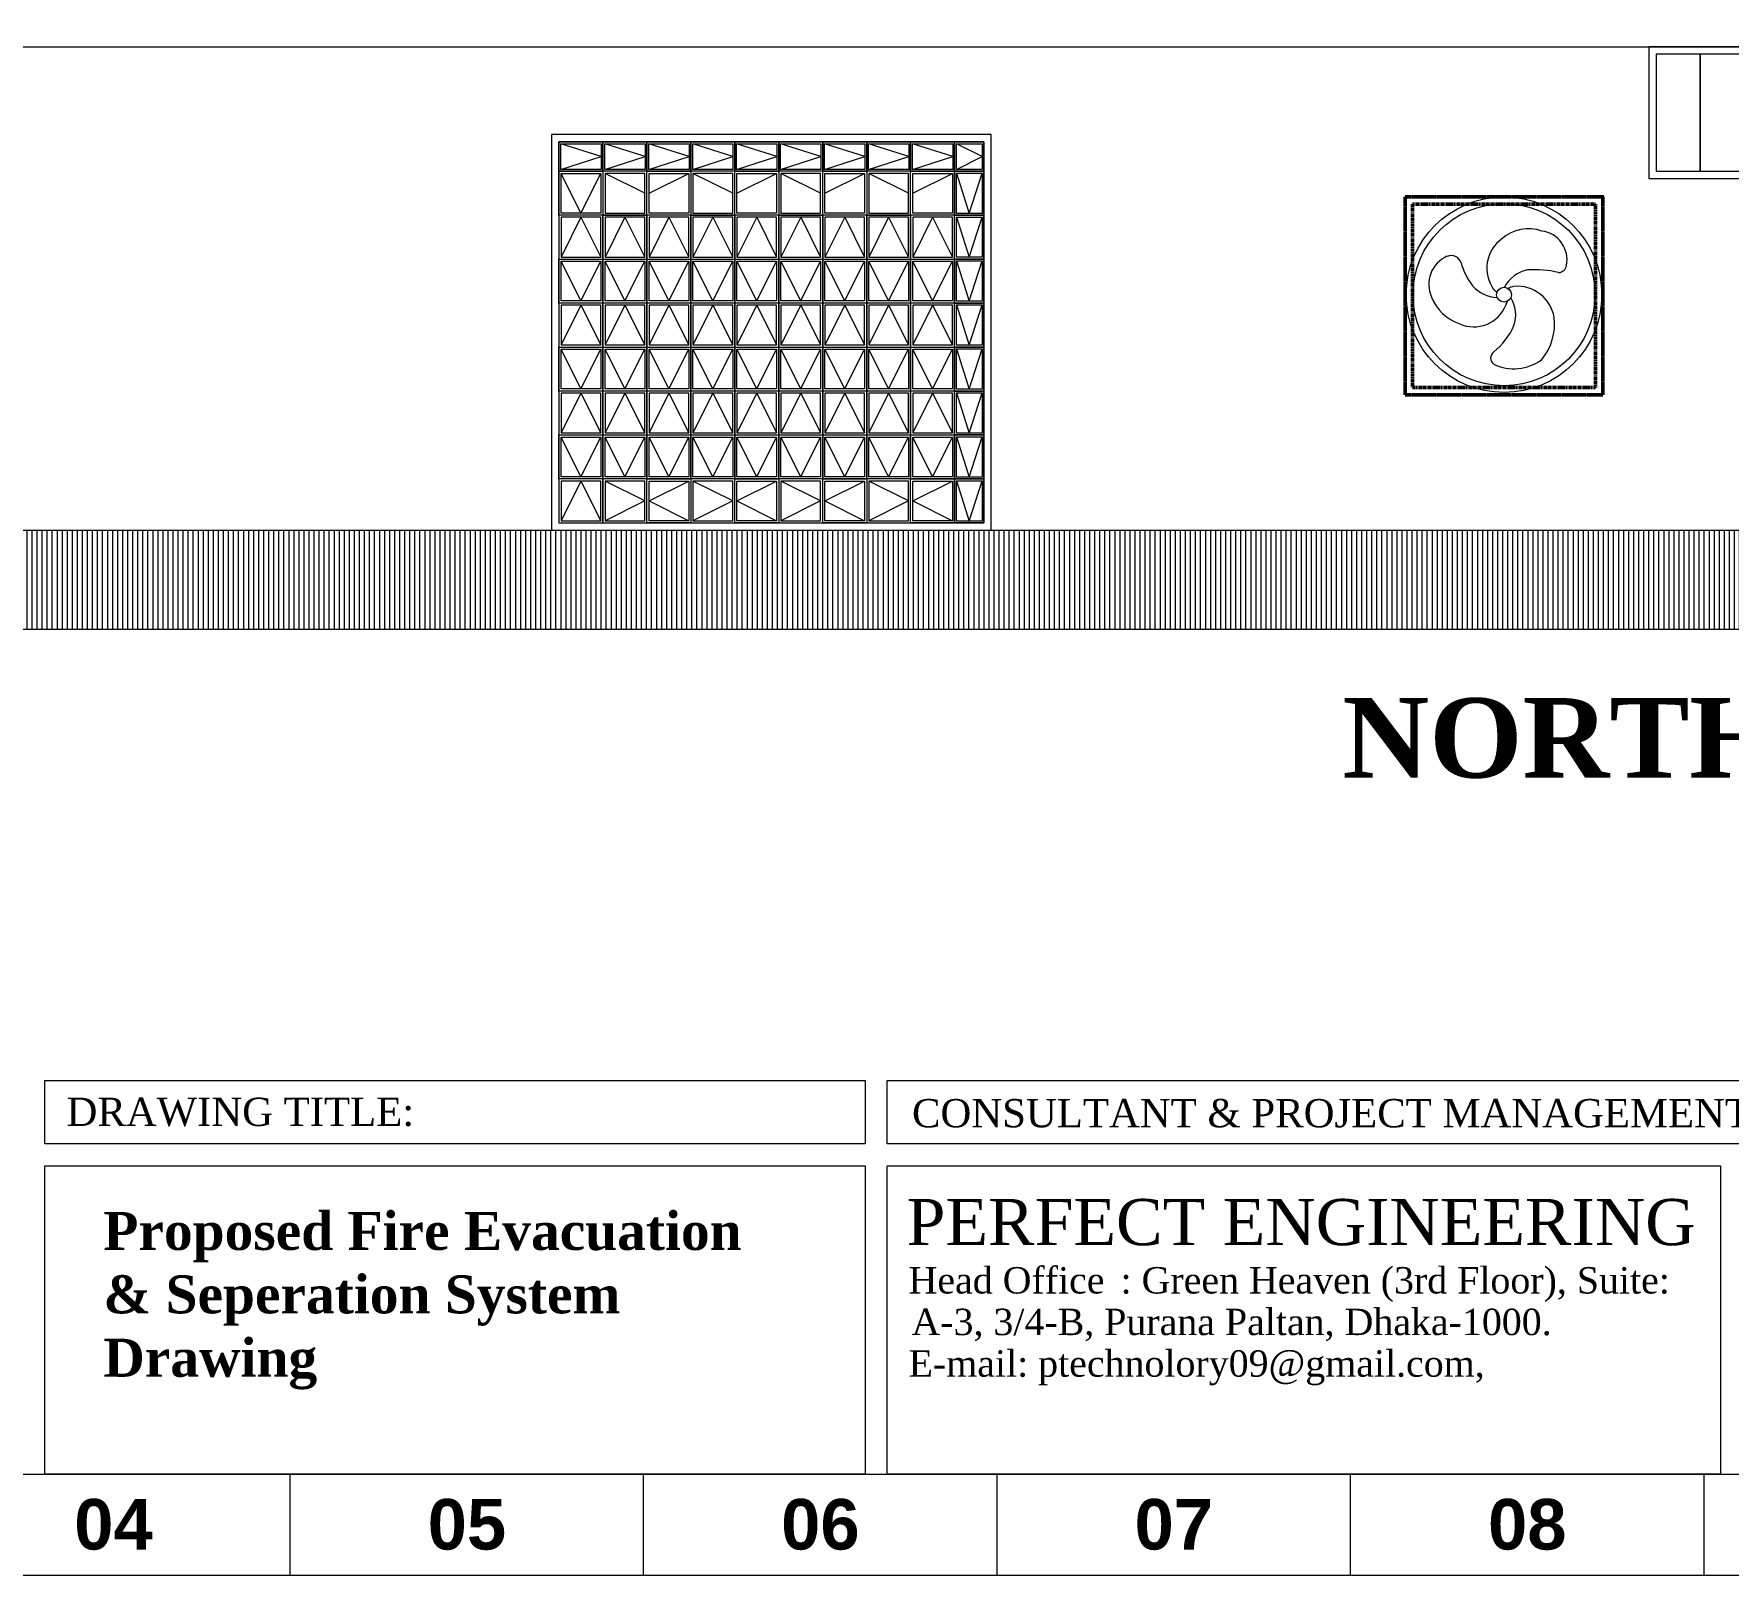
# Model space of a CAD drawing. Header units: inches. Extents: x -250485 to 735580, y -140410 to 288049.
# Drawn here: x 54429.7 to 54892.2, y 20939.9 to 21360.7 of the extents above; entities that cross this region are included whole.
import ezdxf

# ---------------------------------------------------------------- set-up
doc = ezdxf.new("R2010")
doc.units = ezdxf.units.IN
doc.header["$MEASUREMENT"] = 0
doc.linetypes.add('ACAD_ISO02W100', pattern=[15, 12, -3])
doc.linetypes.add('BORDER2', pattern=[0.875, 0.25, -0.125, 0.25, -0.125, 0, -0.125])
doc.layers.get('0').update_dxf_attribs({"lineweight": 0})
for name, color, linetype, lineweight in [('DIM_WORKING', 7, 'Continuous', 0), ('FER', 11, 'ACAD_ISO02W100', 0), ('FIX', 251, 'Continuous', 0), ('Inline', 7, 'Continuous', 0), ('Line.1', 36, 'Continuous', 0), ('MAN', 215, 'Continuous', 0), ('Outline', 7, 'Continuous', 0), ('Rack', 160, 'BORDER2', 0), ('Scale', 7, 'Continuous', 0), ('Scale_Text', 7, 'Continuous', 0), ('St_Rod-Dim', 190, 'Continuous', 0), ('TEXT_TITLEBOX', 7, 'Continuous', 13), ('Titelblk', 7, 'Continuous', 25), ('TITLE', 7, 'Continuous', 20), ('Win', 5, 'Continuous', 0), ('window', 140, 'Continuous', 0)]:
    doc.layers.add(name, color=color, linetype=linetype, lineweight=lineweight)
doc.styles.add('SHT-TEXT-1', font='times.ttf', dxfattribs={"height": 12})
doc.styles.get("Standard").update_dxf_attribs({"font": 'arialbd.ttf', "height": 24})

# ---------------------------------------------------------------- blocks, each defined once
blk = doc.blocks.new('g8')
at = {"layer": 'Rack', "lineweight": 50}
for p, q in [((-2237.15, -159.93), (-2182.83, -159.93)), ((-2183.15, -159.93), (-2237.15, -159.93)), ((-2237.15, -159.93), (-2237.15, -213.93)), ((-2237.15, -159.93), (-2183.15, -159.93)), ((-2237.15, -213.93), (-2237.15, -159.93)), ((-2183.15, -213.93), (-2183.15, -159.93)), ((-2183.15, -159.93), (-2183.15, -213.93)), ((-2185.15, -161.93), (-2235.15, -161.93)), ((-2235.15, -161.93), (-2235.15, -211.93)), ((-2185.15, -211.93), (-2185.15, -161.93)), ((-2235.15, -211.93), (-2185.15, -211.93)), ((-2237.15, -213.93), (-2183.15, -213.93)), ((-2183.15, -213.93), (-2237.15, -213.93))]:
    blk.add_line(p, q, dxfattribs=at)
at = {"layer": 'St_Rod-Dim'}
blk.add_circle((-2210.15, -186.63), 2.02, dxfattribs=at)
for centre, radius, start, end in [((-2203.43, -179.61), 10.97, 70.7391, 131.6508), ((-2200.81, -177.04), 7.85, 348.2059, 82.7337), ((-2205.02, -179.42), 9.83, 125.4573, 215.8641), ((-2222.33, -183.81), 8.37, 113.8965, 204.4167), ((-2224.59, -178.77), 2.84, 17.3144, 113.2837), ((-2204.7, -173.24), 17.81, 195.2348, 218.034), ((-2202.02, -188.79), 9.06, 100.7485, 152.5432), ((-2201.62, -205.54), 25.74, 75.7203, 94.6558), ((-2195.41, -178.28), 2.32, 273.6175, 350.812), ((-2211.86, -178.3), 9.06, 220.7485, 268.9735), ((-2206.3, -190.13), 5.87, 101.2698, 117.9225), ((-2206.54, -194.55), 10.22, 9.7352, 95.063), ((-2218.33, -182.76), 12.47, 201.2148, 251.6296), ((-2218.4, -186.05), 9.37, 245.7129, 338.3531), ((-2223.6, -197.06), 15.93, 43.6993, 48.22), ((-2213.52, -187.08), 4.53, 327.6772, 343.0738), ((-2216.03, -192.07), 9.06, 340.7485, 31.1918), ((-2211.55, -194.62), 15.19, 320.2443, 6.8013), ((-2225.17, -187.27), 19.34, 309.0599, 336.2334), ((-2211.73, -203.94), 2.07, 127.2768, 232.9032), ((-2207.47, -194.06), 12.78, 244.4787, 306.4705)]:
    blk.add_arc(centre, radius, start, end, dxfattribs=at)
at = {"layer": 'Win'}
for radius in [26.7, 24.85]:
    blk.add_circle((-2210.15, -186.63), radius, dxfattribs=at)
blk = doc.blocks.new('PAGE')
at = {"layer": 'Inline', "color": 252, "lineweight": 15}
blk.add_lwpolyline([(178051640.63, 22656441.11), (178051640.63, 22657235.79), (178050505.36, 22657235.79), (178050505.36, 22656441.11)], close=True, dxfattribs=at)
at = {"layer": 'Outline', "color": 252, "lineweight": 15}
blk.add_line((178050483.42, 22656424.24), (178051662.57, 22656424.24), dxfattribs=at)
at = {"layer": 'Scale', "color": 252, "lineweight": 9}
for p, q in [((178050719.01, 22656424.24), (178050719.01, 22656441.11)), ((178050778.01, 22656424.24), (178050778.01, 22656441.11)), ((178050837.01, 22656424.24), (178050837.01, 22656441.11)), ((178050896, 22656424.24), (178050896, 22656441.11)), ((178050955, 22656424.24), (178050955, 22656441.11))]:
    blk.add_line(p, q, dxfattribs=at)
at = {"layer": 'Scale_Text', "color": 252, "lineweight": 13, "char_height": 8.435, "width": 2.5102, "attachment_point": 5}
for s, insert in [('04', (178050689.51, 22656432.67)), ('05', (178050748.51, 22656432.67)), ('06', (178050807.51, 22656432.67)), ('07', (178050866.5, 22656432.67)), ('08', (178050925.5, 22656432.67))]:
    blk.add_mtext(s, dxfattribs=dict(at, insert=insert))
blk = doc.blocks.new('Title')
at = {"layer": 'Titelblk', "color": 3, "linetype": 'Continuous', "lineweight": 0, "xscale": 3.014611567961765, "yscale": 3.014611567959946, "zscale": 3.014611567966516}
blk.add_blockref('PAGE', (-536855255.83, -68388223.96), dxfattribs=at)

msp = doc.modelspace()

# ---------------------------------------------------------------- hatches: boundary and pattern name
at = {"layer": 'Line.1', "ltscale": 30}
h = msp.add_hatch(dxfattribs=at)
h.set_pattern_fill('ANSI31', color=256, scale=11, angle=225, style=0)
h.set_pattern_definition([(270, (46573.8017, 18050.0382), (1.375, -3e-16), [])])
h.paths.add_polyline_path([(55818.25, 21198.15), (55750, 21225.15), (54297.75, 21225.15), (54240.78, 21198.15)])

# ---------------------------------------------------------------- linework, layer by layer
at = {"layer": 'DIM_WORKING', "ltscale": 30}
msp.add_lwpolyline([(54297.75, 21357.15), (55750, 21357.15)], dxfattribs=at)
msp.add_lwpolyline([(54858, 21316.15), (54804, 21316.15), (54804, 21262.15), (54858, 21262.15)], close=True, dxfattribs=at)
at = {"layer": 'FER', "ltscale": 30}
for points in [[(54691, 21333.15), (54571, 21333.15), (54571, 21225.15), (54691, 21225.15)], [(54689, 21331.15), (54573, 21331.15), (54573, 21227.15), (54689, 21227.15)]]:
    msp.add_lwpolyline(points, close=True, dxfattribs=at)
at = {"layer": 'FIX', "ltscale": 30}
msp.add_lwpolyline([(54297.75, 21225.15), (55750, 21225.15)], dxfattribs=at)
at = {"layer": 'Line.1', "ltscale": 30}
msp.add_lwpolyline([(54240.78, 21198.15), (55818.25, 21198.15)], dxfattribs=at)
at = {"layer": 'MAN', "ltscale": 30}
for p, q in [((54584.5, 21327.15), (54573.5, 21330.65)), ((54573.5, 21323.65), (54584.5, 21327.15)), ((54596.5, 21327.15), (54585.5, 21330.65)), ((54585.5, 21323.65), (54596.5, 21327.15)), ((54608.5, 21327.15), (54597.5, 21330.65)), ((54597.5, 21323.65), (54608.5, 21327.15)), ((54620.5, 21327.15), (54609.5, 21330.65)), ((54609.5, 21323.65), (54620.5, 21327.15)), ((54632.5, 21327.15), (54621.5, 21330.65)), ((54621.5, 21323.65), (54632.5, 21327.15)), ((54644.5, 21327.15), (54633.5, 21330.65)), ((54633.5, 21323.65), (54644.5, 21327.15)), ((54656.5, 21327.15), (54645.5, 21330.65)), ((54645.5, 21323.65), (54656.5, 21327.15)), ((54668.5, 21327.15), (54657.5, 21330.65)), ((54657.5, 21323.65), (54668.5, 21327.15)), ((54680.5, 21327.15), (54669.5, 21330.65)), ((54669.5, 21323.65), (54680.5, 21327.15)), ((54688.5, 21327.15), (54681.5, 21330.65)), ((54681.5, 21323.65), (54688.5, 21327.15)), ((54579, 21311.73), (54573.58, 21322.57)), ((54579, 21311.73), (54584.42, 21322.57)), ((54596.42, 21317.15), (54585.58, 21322.57)), ((54597.58, 21317.15), (54608.42, 21322.57)), ((54620.42, 21317.15), (54609.58, 21322.57)), ((54621.58, 21317.15), (54632.42, 21322.57)), ((54644.42, 21317.15), (54633.58, 21322.57)), ((54645.58, 21317.15), (54656.42, 21322.57)), ((54668.42, 21317.15), (54657.58, 21322.57)), ((54669.58, 21317.15), (54680.42, 21322.57)), ((54681.5, 21322.65), (54685, 21311.65)), ((54685, 21311.65), (54688.5, 21322.65)), ((54579, 21310.57), (54573.58, 21299.73)), ((54579, 21310.57), (54584.42, 21299.73)), ((54591, 21310.57), (54585.58, 21299.73)), ((54591, 21310.57), (54596.42, 21299.73)), ((54603, 21310.57), (54597.58, 21299.73)), ((54603, 21310.57), (54608.42, 21299.73)), ((54615, 21310.57), (54609.58, 21299.73)), ((54615, 21310.57), (54620.42, 21299.73)), ((54627, 21310.57), (54621.58, 21299.73)), ((54627, 21310.57), (54632.42, 21299.73)), ((54639, 21310.57), (54633.58, 21299.73)), ((54639, 21310.57), (54644.42, 21299.73)), ((54651, 21310.57), (54645.58, 21299.73)), ((54651, 21310.57), (54656.42, 21299.73)), ((54663, 21310.57), (54657.58, 21299.73)), ((54663, 21310.57), (54668.42, 21299.73)), ((54675, 21310.57), (54669.58, 21299.73)), ((54675, 21310.57), (54680.42, 21299.73)), ((54681.5, 21310.65), (54685, 21299.65)), ((54685, 21299.65), (54688.5, 21310.65)), ((54579, 21287.73), (54573.58, 21298.57)), ((54579, 21287.73), (54584.42, 21298.57)), ((54591, 21287.73), (54585.58, 21298.57)), ((54591, 21287.73), (54596.42, 21298.57)), ((54603, 21287.73), (54597.58, 21298.57)), ((54603, 21287.73), (54608.42, 21298.57)), ((54615, 21287.73), (54609.58, 21298.57)), ((54615, 21287.73), (54620.42, 21298.57)), ((54627, 21287.73), (54621.58, 21298.57)), ((54627, 21287.73), (54632.42, 21298.57)), ((54639, 21287.73), (54633.58, 21298.57)), ((54639, 21287.73), (54644.42, 21298.57)), ((54651, 21287.73), (54645.58, 21298.57)), ((54651, 21287.73), (54656.42, 21298.57)), ((54663, 21287.73), (54657.58, 21298.57)), ((54663, 21287.73), (54668.42, 21298.57)), ((54675, 21287.73), (54669.58, 21298.57)), ((54675, 21287.73), (54680.42, 21298.57)), ((54681.5, 21298.65), (54685, 21287.65)), ((54685, 21287.65), (54688.5, 21298.65)), ((54579, 21286.57), (54573.58, 21275.73)), ((54579, 21286.57), (54584.42, 21275.73)), ((54591, 21286.57), (54585.58, 21275.73)), ((54591, 21286.57), (54596.42, 21275.73)), ((54603, 21286.57), (54597.58, 21275.73)), ((54603, 21286.57), (54608.42, 21275.73)), ((54615, 21286.57), (54609.58, 21275.73)), ((54615, 21286.57), (54620.42, 21275.73)), ((54627, 21286.57), (54621.58, 21275.73)), ((54627, 21286.57), (54632.42, 21275.73)), ((54639, 21286.57), (54633.58, 21275.73)), ((54639, 21286.57), (54644.42, 21275.73)), ((54651, 21286.57), (54645.58, 21275.73)), ((54651, 21286.57), (54656.42, 21275.73)), ((54663, 21286.57), (54657.58, 21275.73)), ((54663, 21286.57), (54668.42, 21275.73)), ((54675, 21286.57), (54669.58, 21275.73)), ((54675, 21286.57), (54680.42, 21275.73)), ((54681.5, 21286.65), (54685, 21275.65)), ((54685, 21275.65), (54688.5, 21286.65)), ((54579, 21263.73), (54573.58, 21274.57)), ((54579, 21263.73), (54584.42, 21274.57)), ((54591, 21263.73), (54585.58, 21274.57)), ((54591, 21263.73), (54596.42, 21274.57)), ((54603, 21263.73), (54597.58, 21274.57)), ((54603, 21263.73), (54608.42, 21274.57)), ((54615, 21263.73), (54609.58, 21274.57)), ((54615, 21263.73), (54620.42, 21274.57)), ((54627, 21263.73), (54621.58, 21274.57)), ((54627, 21263.73), (54632.42, 21274.57)), ((54639, 21263.73), (54633.58, 21274.57)), ((54639, 21263.73), (54644.42, 21274.57)), ((54651, 21263.73), (54645.58, 21274.57)), ((54651, 21263.73), (54656.42, 21274.57)), ((54663, 21263.73), (54657.58, 21274.57)), ((54663, 21263.73), (54668.42, 21274.57)), ((54675, 21263.73), (54669.58, 21274.57)), ((54675, 21263.73), (54680.42, 21274.57)), ((54681.5, 21274.65), (54685, 21263.65)), ((54685, 21263.65), (54688.5, 21274.65)), ((54579, 21262.57), (54573.58, 21251.73)), ((54579, 21262.57), (54584.42, 21251.73)), ((54591, 21262.57), (54585.58, 21251.73)), ((54591, 21262.57), (54596.42, 21251.73)), ((54603, 21262.57), (54597.58, 21251.73)), ((54603, 21262.57), (54608.42, 21251.73)), ((54615, 21262.57), (54609.58, 21251.73)), ((54615, 21262.57), (54620.42, 21251.73)), ((54627, 21262.57), (54621.58, 21251.73)), ((54627, 21262.57), (54632.42, 21251.73)), ((54639, 21262.57), (54633.58, 21251.73)), ((54639, 21262.57), (54644.42, 21251.73)), ((54651, 21262.57), (54645.58, 21251.73)), ((54651, 21262.57), (54656.42, 21251.73)), ((54663, 21262.57), (54657.58, 21251.73)), ((54663, 21262.57), (54668.42, 21251.73)), ((54675, 21262.57), (54669.58, 21251.73)), ((54675, 21262.57), (54680.42, 21251.73)), ((54681.5, 21262.65), (54685, 21251.65)), ((54685, 21251.65), (54688.5, 21262.65)), ((54579, 21239.73), (54573.58, 21250.57)), ((54579, 21239.73), (54584.42, 21250.57)), ((54591, 21239.73), (54585.58, 21250.57)), ((54591, 21239.73), (54596.42, 21250.57)), ((54603, 21239.73), (54597.58, 21250.57)), ((54603, 21239.73), (54608.42, 21250.57)), ((54615, 21239.73), (54609.58, 21250.57)), ((54615, 21239.73), (54620.42, 21250.57)), ((54627, 21239.73), (54621.58, 21250.57)), ((54627, 21239.73), (54632.42, 21250.57)), ((54639, 21239.73), (54633.58, 21250.57)), ((54639, 21239.73), (54644.42, 21250.57)), ((54651, 21239.73), (54645.58, 21250.57)), ((54651, 21239.73), (54656.42, 21250.57)), ((54663, 21239.73), (54657.58, 21250.57)), ((54663, 21239.73), (54668.42, 21250.57)), ((54675, 21239.73), (54669.58, 21250.57)), ((54675, 21239.73), (54680.42, 21250.57)), ((54681.5, 21250.65), (54685, 21239.65)), ((54685, 21239.65), (54688.5, 21250.65)), ((54579, 21238.57), (54573.58, 21227.73)), ((54579, 21238.57), (54584.42, 21227.73)), ((54596.42, 21233.15), (54585.58, 21238.57)), ((54597.58, 21233.15), (54608.42, 21238.57)), ((54620.42, 21233.15), (54609.58, 21238.57)), ((54621.58, 21233.15), (54632.42, 21238.57)), ((54644.42, 21233.15), (54633.58, 21238.57)), ((54645.58, 21233.15), (54656.42, 21238.57)), ((54668.42, 21233.15), (54657.58, 21238.57)), ((54669.58, 21233.15), (54680.42, 21238.57)), ((54681.5, 21238.65), (54685, 21227.65)), ((54685, 21227.65), (54688.5, 21238.65)), ((54596.42, 21233.15), (54585.58, 21227.73)), ((54597.58, 21233.15), (54608.42, 21227.73)), ((54620.42, 21233.15), (54609.58, 21227.73)), ((54621.58, 21233.15), (54632.42, 21227.73)), ((54644.42, 21233.15), (54633.58, 21227.73)), ((54645.58, 21233.15), (54656.42, 21227.73)), ((54668.42, 21233.15), (54657.58, 21227.73)), ((54669.58, 21233.15), (54680.42, 21227.73))]:
    msp.add_line(p, q, dxfattribs=at)
for points in [[(54573, 21323.15), (54573, 21331.15), (54585, 21331.15), (54585, 21323.15)], [(54573.5, 21323.65), (54573.5, 21330.65), (54584.5, 21330.65), (54584.5, 21323.65)], [(54585, 21323.15), (54585, 21331.15), (54597, 21331.15), (54597, 21323.15)], [(54585.5, 21323.65), (54585.5, 21330.65), (54596.5, 21330.65), (54596.5, 21323.65)], [(54597, 21323.15), (54597, 21331.15), (54609, 21331.15), (54609, 21323.15)], [(54597.5, 21323.65), (54597.5, 21330.65), (54608.5, 21330.65), (54608.5, 21323.65)], [(54609, 21323.15), (54609, 21331.15), (54621, 21331.15), (54621, 21323.15)], [(54609.5, 21323.65), (54609.5, 21330.65), (54620.5, 21330.65), (54620.5, 21323.65)], [(54621, 21323.15), (54621, 21331.15), (54633, 21331.15), (54633, 21323.15)], [(54621.5, 21323.65), (54621.5, 21330.65), (54632.5, 21330.65), (54632.5, 21323.65)], [(54633, 21323.15), (54633, 21331.15), (54645, 21331.15), (54645, 21323.15)], [(54633.5, 21323.65), (54633.5, 21330.65), (54644.5, 21330.65), (54644.5, 21323.65)], [(54645, 21323.15), (54645, 21331.15), (54657, 21331.15), (54657, 21323.15)], [(54645.5, 21323.65), (54645.5, 21330.65), (54656.5, 21330.65), (54656.5, 21323.65)], [(54657, 21323.15), (54657, 21331.15), (54669, 21331.15), (54669, 21323.15)], [(54657.5, 21323.65), (54657.5, 21330.65), (54668.5, 21330.65), (54668.5, 21323.65)], [(54669, 21323.15), (54669, 21331.15), (54681, 21331.15), (54681, 21323.15)], [(54669.5, 21323.65), (54669.5, 21330.65), (54680.5, 21330.65), (54680.5, 21323.65)], [(54681, 21323.15), (54681, 21331.15), (54689, 21331.15), (54689, 21323.15)], [(54681.5, 21323.65), (54681.5, 21330.65), (54688.5, 21330.65), (54688.5, 21323.65)], [(54585, 21311.15), (54573, 21311.15), (54573, 21323.15), (54585, 21323.15)], [(54584.42, 21311.73), (54573.58, 21311.73), (54573.58, 21322.57), (54584.42, 21322.57)], [(54597, 21311.15), (54597, 21323.15), (54585, 21323.15), (54585, 21311.15)], [(54596.42, 21311.73), (54596.42, 21322.57), (54585.58, 21322.57), (54585.58, 21311.73)], [(54597, 21311.15), (54597, 21323.15), (54609, 21323.15), (54609, 21311.15)], [(54597.58, 21311.73), (54597.58, 21322.57), (54608.42, 21322.57), (54608.42, 21311.73)], [(54621, 21311.15), (54621, 21323.15), (54609, 21323.15), (54609, 21311.15)], [(54620.42, 21311.73), (54620.42, 21322.57), (54609.58, 21322.57), (54609.58, 21311.73)], [(54621, 21311.15), (54621, 21323.15), (54633, 21323.15), (54633, 21311.15)], [(54621.58, 21311.73), (54621.58, 21322.57), (54632.42, 21322.57), (54632.42, 21311.73)], [(54645, 21311.15), (54645, 21323.15), (54633, 21323.15), (54633, 21311.15)], [(54644.42, 21311.73), (54644.42, 21322.57), (54633.58, 21322.57), (54633.58, 21311.73)], [(54645, 21311.15), (54645, 21323.15), (54657, 21323.15), (54657, 21311.15)], [(54645.58, 21311.73), (54645.58, 21322.57), (54656.42, 21322.57), (54656.42, 21311.73)], [(54669, 21311.15), (54669, 21323.15), (54657, 21323.15), (54657, 21311.15)], [(54668.42, 21311.73), (54668.42, 21322.57), (54657.58, 21322.57), (54657.58, 21311.73)], [(54669, 21311.15), (54669, 21323.15), (54681, 21323.15), (54681, 21311.15)], [(54669.58, 21311.73), (54669.58, 21322.57), (54680.42, 21322.57), (54680.42, 21311.73)], [(54681, 21323.15), (54689, 21323.15), (54689, 21311.15), (54681, 21311.15)], [(54681.5, 21322.65), (54688.5, 21322.65), (54688.5, 21311.65), (54681.5, 21311.65)], [(54585, 21311.15), (54573, 21311.15), (54573, 21299.15), (54585, 21299.15)], [(54584.42, 21310.57), (54573.58, 21310.57), (54573.58, 21299.73), (54584.42, 21299.73)], [(54597, 21311.15), (54585, 21311.15), (54585, 21299.15), (54597, 21299.15)], [(54596.42, 21310.57), (54585.58, 21310.57), (54585.58, 21299.73), (54596.42, 21299.73)], [(54609, 21311.15), (54597, 21311.15), (54597, 21299.15), (54609, 21299.15)], [(54608.42, 21310.57), (54597.58, 21310.57), (54597.58, 21299.73), (54608.42, 21299.73)], [(54621, 21311.15), (54609, 21311.15), (54609, 21299.15), (54621, 21299.15)], [(54620.42, 21310.57), (54609.58, 21310.57), (54609.58, 21299.73), (54620.42, 21299.73)], [(54633, 21311.15), (54621, 21311.15), (54621, 21299.15), (54633, 21299.15)], [(54632.42, 21310.57), (54621.58, 21310.57), (54621.58, 21299.73), (54632.42, 21299.73)], [(54645, 21311.15), (54633, 21311.15), (54633, 21299.15), (54645, 21299.15)], [(54644.42, 21310.57), (54633.58, 21310.57), (54633.58, 21299.73), (54644.42, 21299.73)], [(54657, 21311.15), (54645, 21311.15), (54645, 21299.15), (54657, 21299.15)], [(54656.42, 21310.57), (54645.58, 21310.57), (54645.58, 21299.73), (54656.42, 21299.73)], [(54669, 21311.15), (54657, 21311.15), (54657, 21299.15), (54669, 21299.15)], [(54668.42, 21310.57), (54657.58, 21310.57), (54657.58, 21299.73), (54668.42, 21299.73)], [(54681, 21311.15), (54669, 21311.15), (54669, 21299.15), (54681, 21299.15)], [(54680.42, 21310.57), (54669.58, 21310.57), (54669.58, 21299.73), (54680.42, 21299.73)], [(54681, 21311.15), (54689, 21311.15), (54689, 21299.15), (54681, 21299.15)], [(54681.5, 21310.65), (54688.5, 21310.65), (54688.5, 21299.65), (54681.5, 21299.65)], [(54585, 21287.15), (54573, 21287.15), (54573, 21299.15), (54585, 21299.15)], [(54584.42, 21287.73), (54573.58, 21287.73), (54573.58, 21298.57), (54584.42, 21298.57)], [(54597, 21287.15), (54585, 21287.15), (54585, 21299.15), (54597, 21299.15)], [(54596.42, 21287.73), (54585.58, 21287.73), (54585.58, 21298.57), (54596.42, 21298.57)], [(54609, 21287.15), (54597, 21287.15), (54597, 21299.15), (54609, 21299.15)], [(54608.42, 21287.73), (54597.58, 21287.73), (54597.58, 21298.57), (54608.42, 21298.57)], [(54621, 21287.15), (54609, 21287.15), (54609, 21299.15), (54621, 21299.15)], [(54620.42, 21287.73), (54609.58, 21287.73), (54609.58, 21298.57), (54620.42, 21298.57)], [(54633, 21287.15), (54621, 21287.15), (54621, 21299.15), (54633, 21299.15)], [(54632.42, 21287.73), (54621.58, 21287.73), (54621.58, 21298.57), (54632.42, 21298.57)], [(54645, 21287.15), (54633, 21287.15), (54633, 21299.15), (54645, 21299.15)], [(54644.42, 21287.73), (54633.58, 21287.73), (54633.58, 21298.57), (54644.42, 21298.57)], [(54657, 21287.15), (54645, 21287.15), (54645, 21299.15), (54657, 21299.15)], [(54656.42, 21287.73), (54645.58, 21287.73), (54645.58, 21298.57), (54656.42, 21298.57)], [(54669, 21287.15), (54657, 21287.15), (54657, 21299.15), (54669, 21299.15)], [(54668.42, 21287.73), (54657.58, 21287.73), (54657.58, 21298.57), (54668.42, 21298.57)], [(54681, 21287.15), (54669, 21287.15), (54669, 21299.15), (54681, 21299.15)], [(54680.42, 21287.73), (54669.58, 21287.73), (54669.58, 21298.57), (54680.42, 21298.57)], [(54681, 21299.15), (54689, 21299.15), (54689, 21287.15), (54681, 21287.15)], [(54681.5, 21298.65), (54688.5, 21298.65), (54688.5, 21287.65), (54681.5, 21287.65)], [(54585, 21287.15), (54573, 21287.15), (54573, 21275.15), (54585, 21275.15)], [(54584.42, 21286.57), (54573.58, 21286.57), (54573.58, 21275.73), (54584.42, 21275.73)], [(54597, 21287.15), (54585, 21287.15), (54585, 21275.15), (54597, 21275.15)], [(54596.42, 21286.57), (54585.58, 21286.57), (54585.58, 21275.73), (54596.42, 21275.73)], [(54609, 21287.15), (54597, 21287.15), (54597, 21275.15), (54609, 21275.15)], [(54608.42, 21286.57), (54597.58, 21286.57), (54597.58, 21275.73), (54608.42, 21275.73)], [(54621, 21287.15), (54609, 21287.15), (54609, 21275.15), (54621, 21275.15)], [(54620.42, 21286.57), (54609.58, 21286.57), (54609.58, 21275.73), (54620.42, 21275.73)], [(54633, 21287.15), (54621, 21287.15), (54621, 21275.15), (54633, 21275.15)], [(54632.42, 21286.57), (54621.58, 21286.57), (54621.58, 21275.73), (54632.42, 21275.73)], [(54645, 21287.15), (54633, 21287.15), (54633, 21275.15), (54645, 21275.15)], [(54644.42, 21286.57), (54633.58, 21286.57), (54633.58, 21275.73), (54644.42, 21275.73)], [(54657, 21287.15), (54645, 21287.15), (54645, 21275.15), (54657, 21275.15)], [(54656.42, 21286.57), (54645.58, 21286.57), (54645.58, 21275.73), (54656.42, 21275.73)], [(54669, 21287.15), (54657, 21287.15), (54657, 21275.15), (54669, 21275.15)], [(54668.42, 21286.57), (54657.58, 21286.57), (54657.58, 21275.73), (54668.42, 21275.73)], [(54681, 21287.15), (54669, 21287.15), (54669, 21275.15), (54681, 21275.15)], [(54680.42, 21286.57), (54669.58, 21286.57), (54669.58, 21275.73), (54680.42, 21275.73)], [(54681, 21287.15), (54689, 21287.15), (54689, 21275.15), (54681, 21275.15)], [(54681.5, 21286.65), (54688.5, 21286.65), (54688.5, 21275.65), (54681.5, 21275.65)], [(54585, 21263.15), (54573, 21263.15), (54573, 21275.15), (54585, 21275.15)], [(54584.42, 21263.73), (54573.58, 21263.73), (54573.58, 21274.57), (54584.42, 21274.57)], [(54597, 21263.15), (54585, 21263.15), (54585, 21275.15), (54597, 21275.15)], [(54596.42, 21263.73), (54585.58, 21263.73), (54585.58, 21274.57), (54596.42, 21274.57)], [(54609, 21263.15), (54597, 21263.15), (54597, 21275.15), (54609, 21275.15)], [(54608.42, 21263.73), (54597.58, 21263.73), (54597.58, 21274.57), (54608.42, 21274.57)], [(54621, 21263.15), (54609, 21263.15), (54609, 21275.15), (54621, 21275.15)], [(54620.42, 21263.73), (54609.58, 21263.73), (54609.58, 21274.57), (54620.42, 21274.57)], [(54633, 21263.15), (54621, 21263.15), (54621, 21275.15), (54633, 21275.15)], [(54632.42, 21263.73), (54621.58, 21263.73), (54621.58, 21274.57), (54632.42, 21274.57)], [(54645, 21263.15), (54633, 21263.15), (54633, 21275.15), (54645, 21275.15)], [(54644.42, 21263.73), (54633.58, 21263.73), (54633.58, 21274.57), (54644.42, 21274.57)], [(54657, 21263.15), (54645, 21263.15), (54645, 21275.15), (54657, 21275.15)], [(54656.42, 21263.73), (54645.58, 21263.73), (54645.58, 21274.57), (54656.42, 21274.57)], [(54669, 21263.15), (54657, 21263.15), (54657, 21275.15), (54669, 21275.15)], [(54668.42, 21263.73), (54657.58, 21263.73), (54657.58, 21274.57), (54668.42, 21274.57)], [(54681, 21263.15), (54669, 21263.15), (54669, 21275.15), (54681, 21275.15)], [(54680.42, 21263.73), (54669.58, 21263.73), (54669.58, 21274.57), (54680.42, 21274.57)], [(54681, 21275.15), (54689, 21275.15), (54689, 21263.15), (54681, 21263.15)], [(54681.5, 21274.65), (54688.5, 21274.65), (54688.5, 21263.65), (54681.5, 21263.65)], [(54585, 21263.15), (54573, 21263.15), (54573, 21251.15), (54585, 21251.15)], [(54584.42, 21262.57), (54573.58, 21262.57), (54573.58, 21251.73), (54584.42, 21251.73)], [(54597, 21263.15), (54585, 21263.15), (54585, 21251.15), (54597, 21251.15)], [(54596.42, 21262.57), (54585.58, 21262.57), (54585.58, 21251.73), (54596.42, 21251.73)], [(54609, 21263.15), (54597, 21263.15), (54597, 21251.15), (54609, 21251.15)], [(54608.42, 21262.57), (54597.58, 21262.57), (54597.58, 21251.73), (54608.42, 21251.73)], [(54621, 21263.15), (54609, 21263.15), (54609, 21251.15), (54621, 21251.15)], [(54620.42, 21262.57), (54609.58, 21262.57), (54609.58, 21251.73), (54620.42, 21251.73)], [(54633, 21263.15), (54621, 21263.15), (54621, 21251.15), (54633, 21251.15)], [(54632.42, 21262.57), (54621.58, 21262.57), (54621.58, 21251.73), (54632.42, 21251.73)], [(54645, 21263.15), (54633, 21263.15), (54633, 21251.15), (54645, 21251.15)], [(54644.42, 21262.57), (54633.58, 21262.57), (54633.58, 21251.73), (54644.42, 21251.73)], [(54657, 21263.15), (54645, 21263.15), (54645, 21251.15), (54657, 21251.15)], [(54656.42, 21262.57), (54645.58, 21262.57), (54645.58, 21251.73), (54656.42, 21251.73)], [(54669, 21263.15), (54657, 21263.15), (54657, 21251.15), (54669, 21251.15)], [(54668.42, 21262.57), (54657.58, 21262.57), (54657.58, 21251.73), (54668.42, 21251.73)], [(54681, 21263.15), (54669, 21263.15), (54669, 21251.15), (54681, 21251.15)], [(54680.42, 21262.57), (54669.58, 21262.57), (54669.58, 21251.73), (54680.42, 21251.73)], [(54681, 21263.15), (54689, 21263.15), (54689, 21251.15), (54681, 21251.15)], [(54681.5, 21262.65), (54688.5, 21262.65), (54688.5, 21251.65), (54681.5, 21251.65)], [(54585, 21239.15), (54573, 21239.15), (54573, 21251.15), (54585, 21251.15)], [(54584.42, 21239.73), (54573.58, 21239.73), (54573.58, 21250.57), (54584.42, 21250.57)], [(54597, 21239.15), (54585, 21239.15), (54585, 21251.15), (54597, 21251.15)], [(54596.42, 21239.73), (54585.58, 21239.73), (54585.58, 21250.57), (54596.42, 21250.57)], [(54609, 21239.15), (54597, 21239.15), (54597, 21251.15), (54609, 21251.15)], [(54608.42, 21239.73), (54597.58, 21239.73), (54597.58, 21250.57), (54608.42, 21250.57)], [(54621, 21239.15), (54609, 21239.15), (54609, 21251.15), (54621, 21251.15)], [(54620.42, 21239.73), (54609.58, 21239.73), (54609.58, 21250.57), (54620.42, 21250.57)], [(54633, 21239.15), (54621, 21239.15), (54621, 21251.15), (54633, 21251.15)], [(54632.42, 21239.73), (54621.58, 21239.73), (54621.58, 21250.57), (54632.42, 21250.57)], [(54645, 21239.15), (54633, 21239.15), (54633, 21251.15), (54645, 21251.15)], [(54644.42, 21239.73), (54633.58, 21239.73), (54633.58, 21250.57), (54644.42, 21250.57)], [(54657, 21239.15), (54645, 21239.15), (54645, 21251.15), (54657, 21251.15)], [(54656.42, 21239.73), (54645.58, 21239.73), (54645.58, 21250.57), (54656.42, 21250.57)], [(54669, 21239.15), (54657, 21239.15), (54657, 21251.15), (54669, 21251.15)], [(54668.42, 21239.73), (54657.58, 21239.73), (54657.58, 21250.57), (54668.42, 21250.57)], [(54681, 21239.15), (54669, 21239.15), (54669, 21251.15), (54681, 21251.15)], [(54680.42, 21239.73), (54669.58, 21239.73), (54669.58, 21250.57), (54680.42, 21250.57)], [(54681, 21251.15), (54689, 21251.15), (54689, 21239.15), (54681, 21239.15)], [(54681.5, 21250.65), (54688.5, 21250.65), (54688.5, 21239.65), (54681.5, 21239.65)], [(54585, 21239.15), (54573, 21239.15), (54573, 21227.15), (54585, 21227.15)], [(54597, 21227.15), (54597, 21239.15), (54585, 21239.15), (54585, 21227.15)], [(54597, 21227.15), (54597, 21239.15), (54609, 21239.15), (54609, 21227.15)], [(54621, 21227.15), (54621, 21239.15), (54609, 21239.15), (54609, 21227.15)], [(54621, 21227.15), (54621, 21239.15), (54633, 21239.15), (54633, 21227.15)], [(54645, 21227.15), (54645, 21239.15), (54633, 21239.15), (54633, 21227.15)], [(54645, 21227.15), (54645, 21239.15), (54657, 21239.15), (54657, 21227.15)], [(54669, 21227.15), (54669, 21239.15), (54657, 21239.15), (54657, 21227.15)], [(54669, 21227.15), (54669, 21239.15), (54681, 21239.15), (54681, 21227.15)], [(54681, 21239.15), (54689, 21239.15), (54689, 21227.15), (54681, 21227.15)], [(54584.42, 21238.57), (54573.58, 21238.57), (54573.58, 21227.73), (54584.42, 21227.73)], [(54596.42, 21227.73), (54596.42, 21238.57), (54585.58, 21238.57), (54585.58, 21227.73)], [(54597.58, 21227.73), (54597.58, 21238.57), (54608.42, 21238.57), (54608.42, 21227.73)], [(54620.42, 21227.73), (54620.42, 21238.57), (54609.58, 21238.57), (54609.58, 21227.73)], [(54621.58, 21227.73), (54621.58, 21238.57), (54632.42, 21238.57), (54632.42, 21227.73)], [(54644.42, 21227.73), (54644.42, 21238.57), (54633.58, 21238.57), (54633.58, 21227.73)], [(54645.58, 21227.73), (54645.58, 21238.57), (54656.42, 21238.57), (54656.42, 21227.73)], [(54668.42, 21227.73), (54668.42, 21238.57), (54657.58, 21238.57), (54657.58, 21227.73)], [(54669.58, 21227.73), (54669.58, 21238.57), (54680.42, 21238.57), (54680.42, 21227.73)], [(54681.5, 21238.65), (54688.5, 21238.65), (54688.5, 21227.65), (54681.5, 21227.65)]]:
    msp.add_lwpolyline(points, close=True, dxfattribs=at)
at = {"layer": 'TEXT_TITLEBOX'}
for p, q in [((54432.68, 21057.65), (54432.68, 21074.93)), ((54432.68, 21074.93), (54656.56, 21074.93)), ((54656.56, 21074.93), (54656.56, 21057.65)), ((54662.62, 21057.65), (54662.62, 21074.93)), ((54662.62, 21074.93), (54997.07, 21074.93)), ((54656.56, 21057.65), (54432.68, 21057.65)), ((54997.07, 21057.65), (54662.62, 21057.65)), ((54432.68, 20967.48), (54432.68, 21051.59)), ((54432.68, 21051.59), (54656.58, 21051.59)), ((54656.58, 21051.59), (54656.58, 20967.48)), ((54662.64, 20967.48), (54662.64, 21051.59)), ((54662.64, 21051.59), (54890.11, 21051.59)), ((54890.11, 21051.59), (54890.11, 20967.48)), ((54656.58, 20967.48), (54432.68, 20967.48)), ((54890.11, 20967.48), (54662.64, 20967.48))]:
    msp.add_line(p, q, dxfattribs=at)
at = {"layer": 'window', "ltscale": 30}
msp.add_line((54884.5, 21355.15), (54884.5, 21323.15), dxfattribs=at)
for points in [[(55009.25, 21357.15), (54870.5, 21357.15), (54870.5, 21321.15), (55009.25, 21321.15)], [(55007.25, 21355.15), (54872.5, 21355.15), (54872.5, 21323.15), (55007.25, 21323.15)], [(54884.5, 21355.15), (54872.5, 21355.15), (54872.5, 21323.15), (54884.5, 21323.15)], [(54896.5, 21355.15), (54884.5, 21355.15), (54884.5, 21323.15), (54896.5, 21323.15)]]:
    msp.add_lwpolyline(points, close=True, dxfattribs=at)

# ---------------------------------------------------------------- block references
at = {"layer": 'DIM_WORKING'}
msp.add_blockref('g8', (57041.15, 21476.08), dxfattribs=at)
at = {"layer": 'TITLE', "xscale": 0.5425392190591083, "yscale": 0.5425392190518323, "zscale": 0.5425392145730539}
msp.add_blockref('Title', (109566.6, 68631.99), dxfattribs=at)

# ---------------------------------------------------------------- texts
at = {"insert": (54786.91, 21168.23), "char_height": 21.6976, "width": 847.4634, "attachment_point": 4}
msp.add_mtext('{\\fTimes New Roman|b1|i0|c0|p18;NORTH ELEVATION}', dxfattribs=at)
at = {"color": 7, "insert": (54448.61, 21014.79), "char_height": 10.3843, "width": 443.5747, "attachment_point": 4}
msp.add_mtext('{\\fTimes New Roman|b1|i0|c0|p18;Proposed Fire Evacuation \\P& Seperation System \\PDrawing}', dxfattribs=at)
at = {"layer": 'TEXT_TITLEBOX', "lineweight": 25, "style": 'SHT-TEXT-1'}
for s, p in [('DRAWING TITLE:', (54438.57, 21062.51)), ('CONSULTANT & PROJECT MANAGEMENT BY', (54669.37, 21062.14))]:
    msp.add_text(s, height=7.7219, dxfattribs=at).set_placement(p)
at = {"layer": 'TEXT_TITLEBOX', "color": 1, "lineweight": 25, "style": 'SHT-TEXT-1'}
msp.add_text('PERFECT ENGINEERING', height=12.6149, dxfattribs=at).set_placement((54667.9, 21029.97))
at = {"layer": 'TEXT_TITLEBOX', "color": 7, "lineweight": 25, "style": 'SHT-TEXT-1'}
for s, p in [('Head Office', (54668.44, 21016.77)), (': Green Heaven (3rd Floor), Suite:', (54726.31, 21016.77)), ('A-3, 3/4-B, Purana Paltan, Dhaka-1000.', (54669.23, 21005.41)), ('E-mail: ptechnolory09@gmail.com,', (54668.45, 20994.06))]:
    msp.add_text(s, height=7.2085, dxfattribs=at).set_placement(p)

doc.saveas('drawing.dxf')
